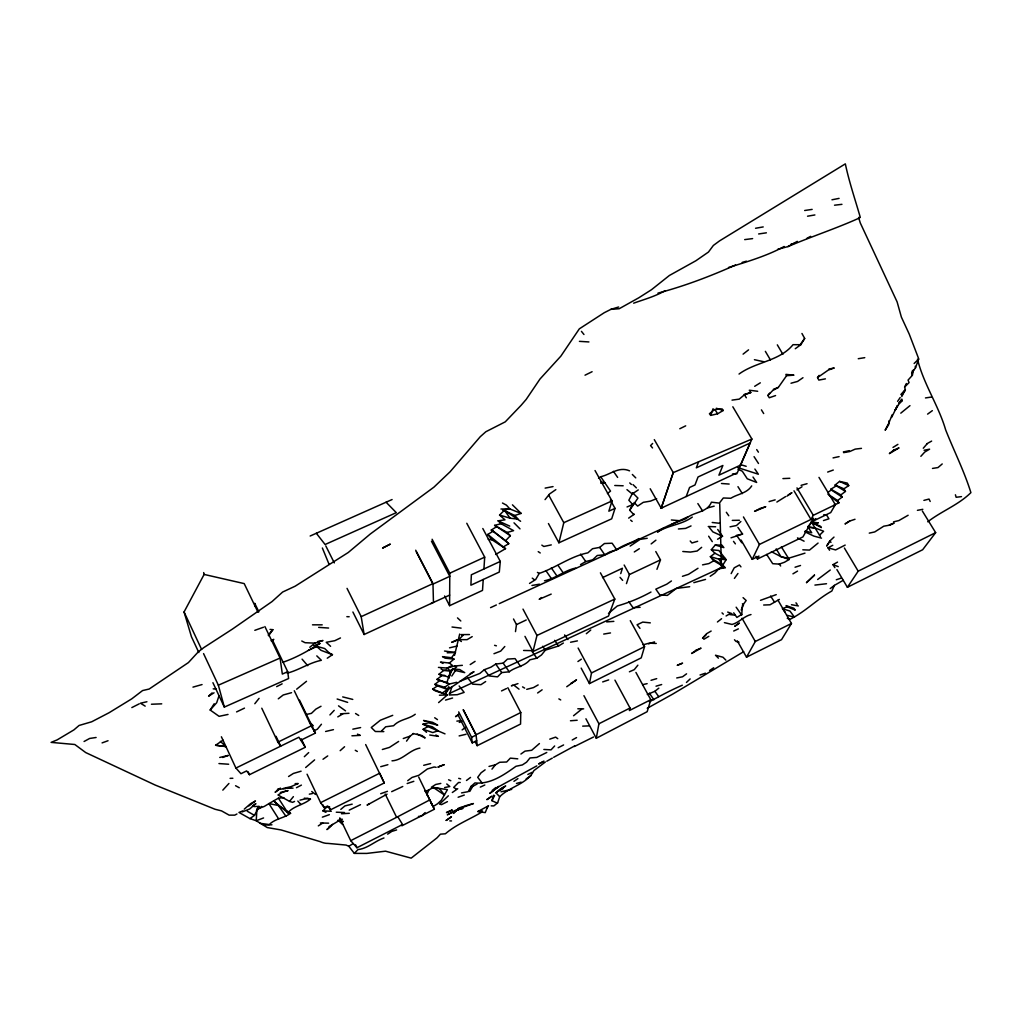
<?xml version="1.0" encoding="UTF-8"?>
<svg xmlns="http://www.w3.org/2000/svg" width="1022" height="1022" viewBox="0 0 1022 1022"><rect width="100%" height="100%" fill="white"/><g stroke="black" fill="none" stroke-linecap="round" stroke-linejoin="round"><path stroke-width="1.5" d="M483.227 579.5L482.512 590.397L449.603 605.688L449.782 573.189L432.114 539.258M507.845 687.691L520.773 712.551L520.556 724.061L477.197 745.664L475.064 741.487M256.816 810.65L256.241 820.743L267.24 827.552L281.101 829.953L320.116 841.617A60.094 22.241 59.5 0 0 327.755 843.38L346.1 845.066L348.834 846.305L354.327 853.383L366.809 853.421L385.537 851.185L411.189 858.135L437.071 837.81L440.418 834.169L445.388 833.786C456.195 824.447 469.277 819.618 481.388 812.324M483.917 568.986L484.696 557.143L466.786 523.277M500.295 561.423L499.298 572.052L470.899 585.197L471.359 574.786L500.295 561.423L482.806 528.515M888.118 424.347L885.154 430.249L888.693 424.667L888.923 420.847M515.484 631.609L516.468 624.595L513.504 619M955.417 494.789L956.145 497.28L961.485 496.615M635.927 672.425L650.797 699.712L647.169 711.682L596.286 738.254L598.918 723.768L583.932 695.675M741.806 614.363L736.888 617.441L733.719 612.83M630.28 620.661L644.563 646.658L641.228 657.874L589.451 683.59L591.495 672.949L578.12 648.037M888.54 423.785L892.168 414.766M904.904 390.123L901.034 394.594L905.403 390.059L904.611 387.07L909.069 382.598L908.06 380.095L912.365 375.33L913.502 370.079M446.588 669.78L443.612 670.445L439.013 674.226L448.799 677.101L452.733 668.644L455.442 670.521L464.716 672.629L459.708 669.538L452.503 668.912M449.016 678.25L450.855 670.636M454.535 655.383L459.696 634.049M610.351 500.026L615.014 508.381L611.705 518.806L558.906 542.784L563.786 522.689L548.673 495.057M600.412 572.831L614.81 599.071L608.499 616.062L532.986 651.551L536.972 635.454L522.996 609.112M614.937 680.128L630.025 708.029L629.386 710.546L650.797 699.712M628.671 518.116L634.343 514.181L633.729 514.513L629.705 510.221L637.932 498.084L632.707 492.86L632.465 493.805L638.252 489.921M448.799 677.101L450.689 670.177M595.034 470.542L611.999 500.933L608.844 511.179L615.014 508.381M456.745 682.287L449.399 684.012L446.908 682.619L448.952 676.053M620.737 573.623L622.411 568.258L602.533 577.622M912.365 375.33L911.675 373.273L912.569 370.437M545.39 761.978L533.88 770.614C527.084 784.232 509.723 786.506 499.707 796.751L497.586 802.909L495.9 802.551L491.94 800.66L493.677 795.167M451.75 687.346L449.284 694.998L457.256 694.704L464.141 692.392L459.146 685.979M650.209 488.772L661.196 508.177L673.204 472.637L751.898 439.038L732.825 406.782M626.46 583.613L629.424 574.543L660.468 559.89L655.779 551.535M219.091 695.586L216.677 702.753L210.174 710.022L219.091 716.333L228.021 714.442M662.448 507.589L661.208 508.164L673.268 472.637L654.297 439.639M710.699 415.405L709.434 413.744L714.595 409.554L722.081 408.889L723.244 410.474L717.61 413.795L710.699 415.405L713.101 408.711M911.675 373.273L915.52 367.741L917.986 361.06L917.488 359.22L918.893 359.31L909.235 334.105L901.378 317.088L897.112 301.899L860.294 222.962L858.621 217.507L860.217 217.137C855.146 199.443 849.167 182.057 845.335 163.865L719.552 240.885L713.369 245.446L708.45 252.064L695.893 260.751L669.372 275.493L651.487 289.711L638.801 297.785L619.179 308.733L610.913 309.347L604.258 312.706L579.321 328.854L560.861 356.141L539.986 379.034L526.189 399.41L521.105 405.312L505.251 421.856L485.846 431.744L480.289 436.675L450.076 471.794L433.903 487.175L370.309 533.995L348.234 552.519L295.154 586.194L282.66 592.019L272.044 601.562L232.326 629.156L203.697 647.68L198.242 651.908L188.406 662.588L149.161 689.032L142.582 690.565L131.787 698.818L109.15 712.692L91.699 721.775L79.077 725.467L73.916 729.887L57.079 739.928L51.1 742.381L74.823 744.501L85.72 752.575L155.152 785.037L215.042 809.258L221.531 810.88L229.132 815.134L234.715 815.147L236.951 813.997M698.588 461.816L696.34 467.833L750.046 443.05L740.388 465.202L718.913 475.166L722.886 465.483L698.039 476.98L695.011 484.965L689.569 487.481L686.209 496.526M656.942 569.343L660.468 559.89M487.583 806.882L485.233 812.618L477.874 811.532L488.542 805.783L486.983 807.865M426.826 794.822L428.882 789.904L433.29 787.464L447.432 789.661L441.402 800.162L437.569 803.765L433.29 806.447L430.671 802.551M751.898 439.038L737.347 472.713L661.196 508.177M741.193 610.057L743.479 604.82L742.406 603.81M843.201 580.33L834.386 585.389L831.831 591.023C817.076 599.16 805.17 611.897 789.917 619.319L787.259 618.284M741.065 540.038L752.23 559.341L759.423 544.432L813.435 518.243L802.947 536.895L757.481 559.008L755.897 556.275M629.705 510.221L632.771 503.91M432.664 689.122L445.222 694.053L448.939 688.764L447.495 689.428L437.454 685.89L432.664 689.122L435.449 690.974L445.222 694.053L448.569 687.218M757.481 559.008L758.924 556.096L752.23 559.341M904.611 387.07L906.386 383.505M242.827 810.88L238.982 812.452L249.93 818.596L254.478 815.364L259.026 806.422L253.814 806.55M901.762 396.562L904.764 390.736L901.8 395.131M491.94 800.66L494.61 795.499M632.707 492.86L628.849 500.243L633.129 505.009L633.499 504.268L627.048 506.95M731.164 573.598L734.23 567.823L739.443 565L740.95 566.852M198.83 652.547L191.446 636.744L184.062 611.961L204.119 574.428L203.672 572.576M546.783 752.473L536.742 757.417L529.996 757.954L526.56 762.182L522.357 764.929L515.982 766.283C504.216 774.74 490.292 784.589 474.949 782.916L471.091 786.365L468.178 791.667L461.535 792.906M818.98 477.389L835.344 504.676L813.282 515.318L810.983 519.432L793.992 490.803M737.232 640.781L746.52 657.172L755.296 641.509L791.462 623.471L777.998 600.208M469.737 791.488L472.726 786.352L477.121 784.015M638.878 538.556C631.8 543.052 623.471 544.483 616.7 549.81L612.114 543.206L604.449 543.525L599.684 547.396L592.517 548.725L587.88 552.851C570.532 556.287 556.006 567.657 539.246 573.406L535.656 579.551L529.524 583.434M835.344 504.676L830.733 512.559L811.366 521.923M448.977 686.963L447.495 689.428L442.73 692.686M795.269 348.732L800.826 344.721L804.672 338.435L801.951 333.479M791.462 623.471L781.536 639.657L746.52 657.172M715.247 545.007L721.954 545.148L723.857 547.626L715.247 545.007L711.325 549.721L718.913 550.513L726.157 559.66L722.784 565.14L725.352 567.823L718.862 568.743L714.863 573.087L710.213 576.28M833.99 537.087L829.966 540.881L826.657 546.08L829.966 541.047M210.174 710.022L214.186 703.749M692.29 517.081C681.853 524.835 668.414 525.014 657.478 532.066C666.05 525.627 675.976 522.549 685.8 518.793C693.593 511.46 707.045 513.133 711.427 502.185L719.347 503.118L723.321 497.982L730.807 498.263C737.769 493.907 746.839 493.447 751.719 485.897M775.57 395.578L769.272 397.75L767.905 395.476L772.632 390.583L778.33 387.415L786.57 375.7L793.915 375.163L785.892 374.384L786.57 375.7M451.788 676.04L455.442 670.521M836.903 569.599L847.391 587.292L858.199 571.183L935.654 532.641L922.368 511.051M897.597 401.365L900.19 397.52M268.62 635.735L272.861 629.667L270.038 629.424M257.186 808.99L259.026 806.422M800.367 344.414L804.672 338.435M406.526 741.142L410.129 736.147L413.399 733.553M825.406 378.868L818.826 380.082L817.536 377.578L819.133 375.368M734.409 578.388L737.948 573.483M898.823 403.332L901.889 399.155L895.106 410.282L897.469 405.555L891.618 417.41M767.905 395.476L769.592 393.202M442.999 663.431L440.495 662.077L449.373 663.035L453.96 659.113L445.094 658.155L442.526 656.635L451.494 657.721L455.442 652.509L444.519 651.04M935.654 532.641L922.649 549.747L847.391 587.292M491.965 769.144L495.376 764.839L499.681 762.271L506.682 762.003L510.323 758.132L517.771 758.835M254.81 703.724L259.077 698.358M545.058 499.617L549.529 493.996L555.84 489.627M563.365 643.042L558.561 646.006L545.365 650.133L541.507 654.949L536.831 658.181L529.907 659.816C524.452 666.523 515.561 666.714 509.212 671.799L501.713 672.578L497.561 676.858L489.142 675.951L484.326 669.717L479.842 673.421L459.9 681.342M637.869 665.181L634.266 669.653L629.399 671.799M280.335 792.484L288.063 790.581L282.698 792.152L277.946 794.988L289.558 801.376L293.403 796.623M321.445 724.24L317.357 729.21L313.703 730.871M268.198 635.109L272.861 629.667M923.275 448.236L927.133 443.765M504.804 646.492L500.691 651.116L493.958 653.71M805.195 530.98L811.711 532.769L807.853 526.7L811.724 522.395L821.356 527.595L820.474 526.279L811.442 522.306L815.748 518.627M222.822 790.134L228.928 783.465M920.848 456.31L924.769 452.031L929.598 449.169L924.105 450.268M554.652 745.971L551.037 749.854L543.857 749.458M329.914 714.927L334.207 710.354M510.361 535.732L496.73 526.611L491.263 530.073L505.66 540.638L510.361 535.732L507.193 532.462L494.622 525.385L501.087 523.711L513.581 530.648L507.193 532.462M354.327 853.383L357.994 849.576C367.792 848.516 374.831 841.068 383.965 837.976M652.624 443.471L650.58 445.592L652.534 447.943M448.364 795.806L439.549 804.148L441.568 804.608L447.432 801.644M381.462 731.049L385.69 726.783L393.585 725.735C399.679 719.181 408.596 719.386 415.251 714.25M900.791 413.156L909.976 405.645M314.61 759.883L305.655 767.522M325.941 812.324L322.939 810.868L326.925 806.895L329.684 806.971M501.087 523.711L498.11 520.837L504.97 519.828L499.566 515.05L504.434 510.208L520.607 521.284M706.394 634.407L702.536 638.226L706.636 633.678L711.146 631.047M425.126 812.605L421.358 816.297L418.42 816.425M914.128 363.487L918.305 359.45M820.423 536.486L819.529 535.17L823.617 531.248L815.173 528.004L807.853 526.7M445.222 694.053L447.444 694.871L438.604 702.587M818.073 543.065L809.513 550.092L802.807 549.798M686.452 682.453L690.157 678.927M304.339 756.702L308.682 752.575M484.326 669.717L490.969 667.162L495.747 664.07L503.169 663.137L507.461 659.101L515.062 658.602L520.709 666.6M332.457 824.409L326.951 829.583L330.962 826.006M212.078 692.916L208.603 696.174L214.045 692.814M899.117 403.422L902.26 400.547L898.862 403.588M740.861 521.527L736.453 525.525L730.066 526.828M340.16 750.672L344.567 746.737M539.437 743.556L531.657 750.301L525.04 751.119L520.913 754.032M244.258 809.143L250.582 803.688L255.474 800.954L248.908 805.898M573.559 715.745L581.62 709.23M500.397 788.92L495.657 792.983L505.698 785.995L501.457 788.09M942.22 463.95L937.992 467.565L932.486 468.434M306.523 681.291L296.674 689.173M340.786 809.386L344.976 805.885L352.194 804.161M586.334 633.704L590.754 630.025M309.794 647.271L314.814 643.132L322.99 640.513L317.816 641.433M608.473 613.417L617.288 605.995C628.977 602.61 640.372 597.921 650.976 592.032M256.407 810.689L261.619 806.422M835.076 485.08L839.573 481.4L848.745 485.629L843.942 488.784L835.076 485.08L845.462 491.416L840.889 494.891L830.848 489.219L835.702 486.204M701.667 547.332L697.119 551.024L690.438 552.072L682.811 551.497M220.445 741.372L225.734 746.533L215.616 745.255L223.039 740.12M607.451 493.562L610.517 491.097L600.719 476.75L598.547 478.181M497.586 802.909L493.843 805.911L491.199 805.847M647.284 694.513L654.898 691.281L658.832 688.138M492.182 790.453L495.874 787.515M717.431 621.989L721.596 618.706M743.096 354.136L748.551 349.843M280.398 788.077L275.11 792.254L279.721 788.958L277.396 789.457L285.726 788.614M651.155 543.921L655.907 540.178M458.942 714.008L455.557 716.665L459.108 714.519M439.486 680.767L434.861 684.382L444.596 687.269L449.399 684.012L436.956 679.387L441.606 675.759L444.711 675.35M927.759 521.808C941.658 511.026 958.329 505.047 970.9 492.642C964.18 471.065 953.935 450.817 945.644 429.84C938.771 406.181 924.233 384.987 917.986 361.06M541.468 597.551L539.194 599.314L551.19 594.101M566.75 686.733L576.497 679.873L571.055 683.399L571.937 682.722M278.278 698.818L283.247 694.973L291.551 692.686M827.871 494.124L837.606 500.537L842.154 497.062L840.889 494.891M830.209 588.57L834.386 585.389M407.727 780.693L412.019 777.448L418.777 775.328L427.388 768.953L434.158 766.985L436.139 767.318M466.479 780.476L470.529 777.423M462.123 729.912L465.406 727.447M710.354 556.683L714.94 553.247L724.968 558.459L718.824 559.136L710.354 556.683L713.778 560.771L724.406 567.082L718.862 568.743M698 568.27L688.496 574.351L682.453 576.306M686.567 673.817L682.543 676.781L676.73 677.956M927.593 414.127L932.345 410.652M827.807 492.489L831.269 489.96L842.154 497.062M485.131 769.822L481.043 772.824L477.721 777.32L482.307 783.235M817.651 579.512L830.26 570.02M300.008 800.137L307.635 798.31L310.433 799.127C303.636 804.978 293.799 805.719 287.821 812.809L273.653 800.852L264.225 806.447L256.892 809.207M455.582 810.229L447.304 814.815L461.586 807.802L473.429 803.548L464.026 806.154M252.46 806.077L255.896 803.624L249.624 809.041L242.125 811.928M323.016 759.244L327.73 755.922M787.017 496.13L791.935 492.681L788.166 494.942M537.623 692.98L542.12 689.812M491.901 796.074L486.842 799.638L490.854 797.007M452.324 792.497L457.741 788.716M802.973 377.706L797.569 381.436L791.002 383.237M671.428 580.969L666.766 584.188L655.83 589.157L659.842 594.919L667.34 595.404L676.334 588.404L689.684 586.717M817.536 377.578L828.242 370.117L834.233 367.958L828.829 369.095M577.928 661.528L581.339 659.177M739.391 623.062L734.729 626.282L739.034 623.369M785.663 496.551L776.861 502.045M327.257 658.219L332.457 654.68L329.25 652.956L324.702 648.536L313.856 645.546L316.769 646.568L320.997 650.311L332.457 654.68M649.353 701.807C660.263 695.854 670.956 690.131 682.326 685.213M513.951 781.306L517.911 778.623M441.031 668.925L443.612 670.445L450.51 671.16L456.668 666.996L454.432 666.025L447.163 668.081L438.451 667.417M337.975 821.292L329.02 826.645M739.034 374.052C755.795 361.75 779.709 361.175 793.034 344.682L800.826 344.721M845.181 545.084L835.6 549.925L828.024 547.83L832.764 545.301M526.164 778.892L531.133 775.583M709.575 670.521L713.701 667.762M387.619 834.156L391.796 831.397L396.6 829.941M287.156 673.179C299.076 670.062 309.206 662.78 321.368 660.301L316.794 655.881M485.667 681.546L480.915 684.689L472.637 684.165L467.757 677.918M470.197 664.568L475.089 661.362M908.136 515.254L898.849 520.581L893.535 521.859M318.315 825.878L322.748 823.029M634.292 551.957L639.325 548.725M797.288 241.345L787.949 246.583L777.678 249.342M288.562 776.516L293.391 773.45L301.107 771.188M743.671 651.678L672.783 694.066L647.245 708.284M348.834 846.305L353.05 843.635M544.496 580.777C555.623 578.554 564.451 570.417 575.578 568.091M849.678 521.054L845.028 523.954L849.691 521.054L855.005 519.278M260.061 823.323L269.246 824.55C275.135 818.584 284.052 818.213 290.567 813.308L286.901 810.97M892.985 447.432L897.904 444.366M360.485 804.697L349.217 810.139M776.235 594.625L760.521 600.323M754.683 386.303L760.317 382.828M796.994 489.87L802.014 486.766M369.504 803.611L367.064 805.106L387.057 794.158M496.347 788L536.818 765.874M487.788 534.442L493.268 531.095L508.752 543.73L503.194 546.962L487.788 534.442L492.17 539.897L505.545 548.661L495.619 554.486M630.152 546.08L640.142 539.348L647.207 538.287M717.572 539.233L722.528 536.243L717.699 529.485M271.252 640.909L273.807 639.389L271.392 640.309M629.552 470.848C618.949 466.134 610.453 474.54 600.719 476.75M792.944 573.84L797.556 571.081M574.581 745.958L553.656 757.315M472.202 636.617L467.08 639.657L458.699 639.657L451.66 642.353L457.051 639.798M337.797 716.882L342.804 713.905M763.664 605.024L769.988 604.794L779.364 599.403M552.302 758.12L546.783 761.224M703.813 639.287L708.795 636.348M781.357 546.859L789.214 559.468L784.5 562.241L779.262 564.106L772.709 563.697L766.666 554.448M580.534 564.604L585.759 561.563L592.722 559.788L597.257 555.495L604.73 554.767L609.993 551.829L616.7 549.81M726.093 615.972L729.491 613.992M784.155 246.481C768.148 255.423 747.286 261.773 728.507 267.496M398.631 741.448L389.433 747.414L382.343 749.496M713.778 560.771L708.885 563.582L702.548 564.859M538.172 684.919L533.42 687.614L526.739 689.352M426.519 732.301L423.134 729.286L427.924 726.578L445.004 733.873M283.886 797.645L278.431 798.169L273.653 800.852L278.367 805.502L285.905 816.208M926.711 443.829L931.63 441.082M834.872 567.644L832.981 564.655L837.529 562.113M321.01 706.266L315.862 709.127L311.403 713.382L305.987 714.519M572.218 740.005L576.561 737.59M84.072 741.499L89.629 738.459L96.106 737.488M543.934 761.058L538.594 763.958L543.014 761.863M806.792 238.42L810.612 236.35M316.769 646.568L308.478 650.235M402.77 786.493L391.669 791.654M665.169 290.644C655.281 296.38 644.358 299.369 633.653 303.176M296.469 787.707L301.401 785.1M392.729 715.336L380.363 720.229L371.267 727.523L375.355 731.509L383.825 731.599M558.165 747.734L563.595 744.949M787.949 246.583C811.609 236.478 836.213 228.519 859.745 217.839M498.94 790.696L503.143 788.537M470.209 673.626L474.029 671.671C465.061 677.445 456.923 684.255 447.495 689.428L444.596 687.269M350.725 840.659L356.959 847.736L402.566 824.486L397.775 816.731L350.725 840.659L339.802 817.856M418.713 777.078L434.376 809.232L401.927 825.776L401.48 825.048M429.994 799.792L396.625 817.319L385.192 794.03M131.838 707.582L139.222 703.839M276.643 686.631L282.136 683.846M598.918 723.768L630.025 708.029M527.837 774.472L532.079 772.338M320.614 802.653L324.242 807.699L327.679 805.988L330.413 809.871L384.259 782.967L379.699 773.22L320.614 802.653L307.06 774.203M477.197 745.664L476.073 734.754L520.773 712.551M458.559 715.975L472.253 742.892L476.686 740.682M591.495 672.949L644.563 646.658M472.253 742.892L471.602 737.309L476.111 735.073L463.311 709.996M585.018 375.189L592.096 371.714M679.796 428.742L685.698 425.842M221.391 736.785L235.916 768.059L240.949 773.705L246.634 770.92L249.47 774.689L305.297 747.286L301.26 738.829M261.785 708.22L277.882 742.164L311.199 725.888L315.402 733.081L300.813 740.222M235.916 768.059L298.897 737.232L305.297 747.286M455.71 810.868L461.318 808.134L456.962 810.05L453.321 813.41L458.035 808.913L456.962 810.05L463.055 808.364L460.539 808.632M340.479 637.945L334.82 640.692L326.248 642.301L330.591 646.313M501.534 690.923L506.516 688.509M833.824 505.29L838.947 502.824L837.606 500.537M236.58 711.912L244.488 708.118M735.495 265.043C710.469 276.208 684.599 286.071 657.964 293.122M512.584 685.277L511.383 685.839L517.962 683.603M317.638 642.289L319.86 643.553C308.005 650.937 296.125 657.785 282.685 662.345M516.468 624.595L526.228 619.984M536.972 635.454L614.81 599.071M480.302 787.119L484.811 785.011M449.322 693.504L721.443 567.568L719.718 503.782M352.897 612.012L364.126 634.509L433.456 602.405L432.97 583.613L415.711 550.219M449.667 595.098L430.862 603.606M364.126 634.509L361.188 616.649L432.97 583.613M490.56 607.643L496.36 604.973M499.26 603.644L664.568 527.544M671.824 524.209L687.768 516.864M449.782 573.189L484.696 557.143M733.707 631.021L738.369 628.875M691.038 525.934L685.583 528.4L678.416 528.974M563.786 522.689L611.999 500.933M294.566 801.44L292.522 802.359L289.558 801.376M310.164 536.013L392.09 499.541M212.921 682.696L224.329 707.096L288.6 678.531L287.706 671.697L272.593 640.334M892.781 523.647L889.191 525.231L894.097 523.047L889.306 525.206L883.774 526.189L874.73 531.938L869.262 533.126M287.706 671.697L282.34 674.073L280.066 658.04L264.89 626.537M224.329 707.096L218.363 685.2L280.066 658.04M593.539 737.003L574.326 746.545M459.274 722.439L461.829 721.34M425.19 791.462L428.882 789.904M787.106 606.774L786.097 605.612L793.839 608.231L795.269 610.147L787.106 606.774L782.392 608.742L789.904 611.003L794.439 617.122L787.272 615.359M750.991 614.541C743.812 616.292 739.098 622.628 732.033 624.455L724.419 622.641M419.901 748.091C409.298 749.995 402.783 760.291 392.001 760.828M656.648 498.647L650.375 501.15L643.298 502.326L637.639 506.094L634.1 502.543M693.836 582.655L705.538 579.423M804.978 553.145L788.294 558.344L780.949 556.645L771.393 551.676M263.574 817.945L256.241 820.743L249.93 818.596M773.347 389.305L778.33 387.415M458.15 808.364L462.557 806.716M222.655 757.481L228.213 755.45L219.756 757.455M102.085 742.892L108.038 740.733M827.667 472.062L833.288 470.043M458.124 797.249L464.295 795.052M757.685 391.273L749.33 390.238L750.774 392.563L744.374 394.837L739.251 399.129L732.02 400.126M254.81 630.331L263.497 627.24M380.708 793.698L387.453 791.309M322.364 817.153L329.352 814.675M403.268 738.523L410.129 736.147M549.772 739.149L555.649 737.118L557.757 738.689M731.024 537.815L742.56 534.033L737.91 527.365M602.686 681.917L608.69 679.898M700.044 675.005L705.41 673.204M407.165 783.542L413.821 781.319M315.351 645.048L319.86 643.553M836.29 579.755L841.4 578.069M521.143 513.414L509.876 508.982L502.862 509.889L514.756 515.484L521.143 513.414L512.444 504.842M823.477 520.568L828.919 518.806L826.594 515.011L823.783 514.654M482.512 810.906L477.874 811.532M648.6 643.809L654.527 641.893M795.052 567.223L800.52 565.485M610.913 309.347L618.642 306.996M445.515 700.096L452.58 698.013M656.022 686.196L661.656 684.536M697.656 541.302L691.932 542.976L690.208 540.996M651.027 680.307L656.699 678.646M742.189 262.399L746.43 261.185M750.774 392.563L744.22 394.415L746.328 397.788M769.081 501.585L775.161 499.86M192.966 687.129L202.049 684.561M801.095 485.348L807.061 483.7M380.733 766.679L387.875 764.712M516.468 783.44L521.131 782.162M707.761 507.87L714.174 506.158M643.042 644.805L649.149 643.183L656.252 643.451M505.801 790.9L511.728 789.342M923.888 500.397L929.024 499.055L930.186 501.457M427.924 726.578L422.993 724.202L428.474 722.784L437.71 725.147L432.6 722.324L423.568 720.472L425.816 721.2M489.014 766.423L495.376 764.839M423.708 765.299L430.632 763.6M449.539 647.833L457.038 646.057M459.134 735.917L466.045 734.269M325.596 731.484L333.453 729.644M283.132 788.499L290.989 786.646L298.194 783.542L295.154 783.631M146.925 701.744L140.461 703.213L145.175 706.125M736.313 535.439L742.56 534.033M642.697 684.625L647.143 683.654M791.041 244.117L794.043 243.466M500.959 791.769L507.014 790.453M843.354 451.954L849.371 450.664M833.058 457.907L839.1 456.617M551.28 544.892L543.819 546.476L541.839 545.122M440.801 783.427L435.679 784.487L431.399 787.247L439.537 788.665L444.481 795.027L433.29 787.464M352.82 729.171L360.613 727.575M444.634 787.553L449.782 786.531L446.755 783.976M831.972 199.788L839.088 198.383M570.57 642.238L577.417 640.883M309.321 794.158L312.425 793.557M545.135 488.107L553.03 486.587M917.424 510.336L922.815 509.326M843.623 452.644L849.729 451.545L855.197 449.118L861.469 448.364M755.565 228.264L763.204 226.922M531.964 585.478L539.45 584.188M807.546 216.204L814.892 214.952M603.708 634.074L610.492 632.937M858.263 358.709L864.765 357.662M804.672 210.506L812.145 209.395M758.643 233.961L766.385 232.824M925.472 397.928L931.31 397.073M744.693 239.608L752.614 238.599M814.917 585.082L826.504 583.728M834.527 205.205L841.949 204.336M456.872 721.123L461.344 720.676M454.432 666.025L462.353 665.335M570.468 720.766L577.162 720.255M606.685 621.9L613.839 621.363M340.479 713.803L348.962 713.292M341.501 813.755L349.294 813.295M339.304 819.427L342.408 819.261M640.117 607.298L632.988 607.656L628.722 601.6M351.926 735.802L360.281 735.38L357.47 734.141M600.757 483.176L605.088 482.984L600.885 481.847M782.929 478.59L789.802 478.296M439.422 695.216L447.444 694.871M582.693 726.144L589.438 725.863M151.435 704.235L161.719 703.839M447.202 652.803L455.442 652.509M230.091 778.355L232.85 778.266M263.497 825.086L271.941 824.805M732.493 473.953L736.836 473.85M732.276 520.402L739.379 520.275M471.091 786.365L472.726 786.352M469.468 634.547L461.101 634.611L463.119 635.237L458.699 639.657L461.382 641.535M500.972 509.02L509.876 508.982L506.427 505.136L502.479 503.028M312.502 624.825L322.198 624.838M460.219 782.494L458.533 782.494L453.679 787.425L456.182 788.997M577.813 708.783L583.664 708.846M523.583 650.465L531.466 650.631L536.831 658.181M320.41 822.978L328.599 823.17M346.867 616.675L349.166 616.739M449.808 820.896L451.507 820.934M614.771 485.488L623.165 485.782M708.259 526.509L715.656 526.777M336.289 812.209L344.516 812.516M314.814 643.132L305.093 642.71L301.771 641.011M285.687 787.809L293.033 788.154M322.939 810.868L331.307 811.264M579.423 341.348L588.902 341.936M318.66 627.367L328.599 628.045M218.964 763.562L228.647 764.239M726.157 559.66L718.824 559.136L722.784 565.14L712.04 558.676M721.481 483.495L729.146 484.058M811.442 522.306L818.341 522.83L811.583 522.357L819.529 535.17M808.415 527.429L815.173 528.004M671.377 519.968L679.349 520.696M285.994 787.681L290.529 788.128M729.695 614.592L734.895 615.142M650.311 622.871L642.761 622.091L637.076 624.774L639.976 628.377M712.219 522.472L719.961 523.315M499.566 515.05L510.131 518.205L518.116 519.163L514.756 515.484M452.018 627.023L461.101 628.134M213.215 688.828L216.396 689.211M215.616 745.255L225.734 746.533M429.738 735.022L438.349 736.351L435.845 735.01M304.326 798.144L310.433 799.127M488.209 539.246L492.17 539.897M791.475 604.717L798.386 605.931M290.567 813.308L287.821 812.809L278.431 798.169M337.579 820.411L343.379 821.484M502.862 509.889L504.434 510.208L510.131 518.205M631.353 493.23L626.959 489.64M754.428 359.693L763.6 361.699M413.003 733.541L422.035 735.572L425.114 737.961L417.142 734.013M204.119 574.428L244.207 583.6L257.991 612.229M342.996 821.637L338.55 820.589L342.613 824.486M342.702 696.902L352.769 699.418M738.97 642.186L735.993 641.433L734.486 639.772M821.509 538.134L813.806 536.09L804.659 531.644M494.584 645.329L496.385 645.815M422.993 724.202L432.357 726.808L438.055 730.819L432.779 732.557L423.134 729.286M458.712 778.342L460.667 778.892M740.298 464.563L746.188 466.3M716.345 408.263L723.244 410.474M337.145 699.01L347.646 702.382M436.956 679.387L446.908 682.619M789.214 559.468L780.949 556.645L776.183 548.903M832.981 564.655L838.244 566.622M727.69 612.063L731.944 613.673M448.594 779.773L450.817 780.731M514.092 685.328L519.01 689.147M722.528 536.243L712.845 531.862L709.332 527.493M498.11 520.837L509.748 526.126M738.025 469.251L742.304 471.219L747.274 478.781L756.65 482.448L752.997 477.031M247.222 811.225L254.478 815.364M737.807 467.591L758.362 474.221L754.875 469.047M725.863 660.135L722.988 657.235L715.489 655.23L718.402 658.155M797.479 537.904L804.097 541.187M491.263 530.073L493.268 531.095M235.571 785.726L239.263 787.732M537.419 572.409L539.246 573.406M451.494 657.721L453.96 659.113M558.868 698.895L560.72 699.955M338.525 705.844L345.513 710.852M434.861 684.382L437.454 685.89M355.273 750.276L357.33 751.477M494.622 525.385L496.73 526.611M439.013 674.226L441.606 675.759M522.574 686.886L524.656 688.113M355.541 713.509L358.722 715.477M632.35 474.476L635.761 477.874M284.474 809.411L278.367 805.502L268.901 803.573L278.584 818.826M538.224 551.637L540.229 552.966M434.695 717.751L437.467 719.616M503.194 546.962L505.545 548.661M532.258 578.145L534.455 579.768M829.289 495.529L838.947 502.824M311.736 791.501L315.543 794.452M449.373 663.035L452.324 665.335L447.163 668.081L450.51 671.16M711.325 549.721L714.94 553.247M630.638 520.147L632.158 521.412M632.988 484.581L636.361 487.877M519.994 528.872L514.002 522.83M457.498 617.901L460.807 620.98M629.744 482.933L631.392 484.466M722.03 612.868L723.321 614.133M309.602 722.145L313.307 725.799M743.071 597.64L746.175 600.527L742.432 605.599L741.678 615.052L736.147 607.196M505.66 540.638L508.752 543.73M386.073 502.211L396.306 512.661L325.098 544.509L316.322 533.267M496.577 793.494L499.707 796.751M297.824 801.069L300.915 804.493M620.047 577.366L622.641 580.368M302.078 659.152L307.75 665.705M581.454 331.358L583.958 334.501M795.972 602.814L797.198 604.398M736.951 535.822L741.793 542.771M733.515 541.366L735.393 543.87M783.274 609.674L784.819 611.744M779.262 564.106L780.655 565.984M654.898 691.281L658.717 696.646M564.604 634.93L567.9 639.555M277.882 742.164L280.692 746.149L276.042 736.338M542.656 646.3L545.365 650.133M495.747 664.07L501.713 672.578M726.335 512.278L728.763 515.74M613.404 471.334L617.646 477.415M558.089 565.46L563.429 573.138M551.318 567.9L556.747 575.705M503.169 663.137L509.212 671.799M554.627 640.334L558.561 646.006M580.585 554.09L585.759 561.563M545.889 570.608L551.612 578.912M599.684 547.396L604.73 554.767M649.366 693.146L653.876 699.763M758.49 463.49L754.057 456.655M708.655 536.218L712.283 541.647M756.714 449.591L758.413 452.171M829.966 540.881L830.963 542.414M697.86 503.578L702.663 511.038M770.614 596.043L774.574 602.239M828.024 547.83L829.557 550.232M715.196 409.95L717.61 413.795M737.961 486.664L742.342 493.626M761.428 409.86L763.689 413.552M844.389 548.022L858.199 571.183M796.981 487.89L813.282 515.318M765.363 351.351L770.422 359.897M777.32 344.848L782.89 354.315M743.441 516.94L759.423 544.432M843.942 488.784L845.462 491.416M830.848 489.219L831.269 489.96M742.036 618.259L755.296 641.509M848.745 485.629L847.302 483.087L839.573 481.4M624.161 565.025L629.424 574.543M548.444 523.558L558.906 542.784M581.173 668.12L589.451 683.59M585.925 718.773L596.286 738.254M524.963 636.361L532.986 651.551M431.463 541.187L449.769 576.357L432.983 584.086L416.299 551.803M444.583 595.979L449.603 605.688M463.273 709.677L476.073 734.754M458.661 711.9L471.602 737.309M325.801 545.927L334.296 562.905M347.033 588.365L361.188 616.649M425.165 790.67L434.376 809.232M365.659 744.565L384.259 782.967M258.86 611.833L254.734 603.287L255.257 606.34M299.523 700.121L315.402 733.081M294.272 690.744L311.199 725.888M355.592 844.875L356.959 847.736M329.046 807.022L330.413 809.871M322.875 804.825L324.242 807.699M184.062 611.961L201.551 649.302M203.57 653.607L218.363 685.2M248.129 771.814L249.47 774.689M322.364 547.996L329.02 564.195M915.239 366.272L915.52 367.741M814.483 575.13L806.524 582.604L814.483 575.13M498.608 786.531L489.793 793.379L498.608 786.531M893.662 450.14L889.37 453.615L899.015 447.892L893.662 450.14M451.392 816.834L446.205 820.411L451.392 816.834M696.289 650.094L691.626 653.492L701.041 648.127L696.289 650.094M384.234 547.204L382.586 548.099L390.327 544.1L384.234 547.204M760.01 508.522L754.568 511.358L765.746 506.708L760.01 508.522M439.332 766.449L437.889 767.164L444.276 764.66L439.332 766.449M447.853 811.941L446.461 812.579L452.273 809.973L447.853 811.941M677.854 665.054L677.228 665.335L682.568 663.15L677.854 665.054"/></g></svg>
